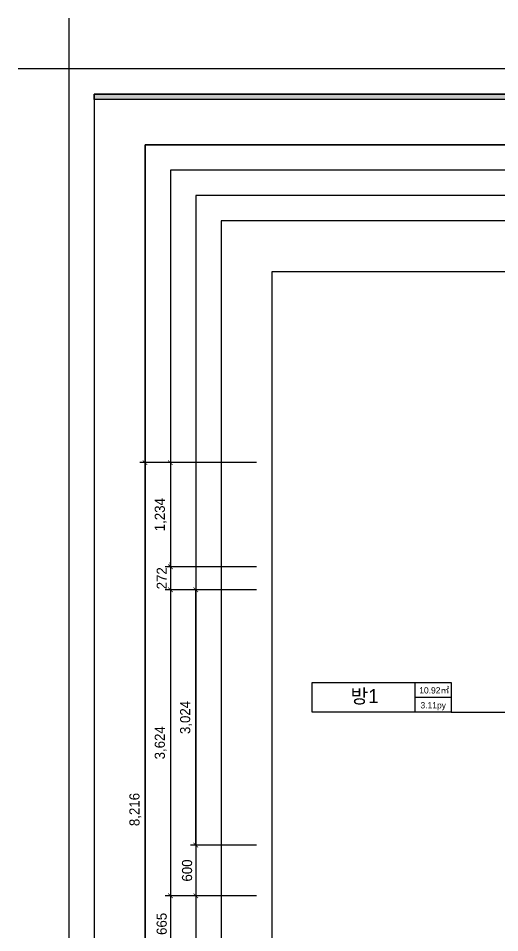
# Model space of a CAD drawing. Header units: millimetres. Extents: x 744 to 27144, y 914 to 19934.
# Drawn here: x 744 to 6442, y 9107 to 19934 of the extents above; entities that cross this region are included whole.
import ezdxf
from ezdxf.enums import TextEntityAlignment as Align

# ---------------------------------------------------------------- set-up
doc = ezdxf.new("R2010")
doc.units = ezdxf.units.MM
doc.header["$LTSCALE"] = 10
for name, color, linetype in [('0-ELC TEXT', 7, 'Continuous'), ('03-TEXT', 3, 'Continuous'), ('FORM(YOURNAME)-1', 1, 'Continuous'), ('FORM(YOURNAME)-11', 1, 'Continuous'), ('치수선', 5, 'Continuous')]:
    doc.layers.add(name, color=color, linetype=linetype)
doc.styles.add('YOURNAME', font='Dotum.ttf')
doc.styles.add('차영규', font='조선일보명조.ttf')
doc.dimstyles.new('YOURNAME-60', dxfattribs={"dimscale": 60, "dimtxt": 2, "dimasz": 0.9, "dimexe": 1, "dimexo": 3, "dimgap": 0.7, "dimtad": 1, "dimdec": 0, "dimzin": 0, "dimdsep": 46, "dimlunit": 6, "dimtxsty": 'YOURNAME', "dimblk": 'ARCHTICK', "dimcen": 0, "dimclrd": 1, "dimclre": 1, "dimclrt": 7, "dimadec": 0, "dimazin": 0, "dimtfac": 1, "dimtdec": 0, "dimtix": 1, "dimtmove": 2, "dimatfit": 3, "dimldrblk": 'ARCHTICK', "dimfxl": 1, "dimtolj": 1, "dimtzin": 0, "dimarcsym": 0})

# ---------------------------------------------------------------- blocks, each defined once
blk = doc.blocks.new('FORM-ELEVATION')
at = {"layer": 'FORM(YOURNAME)-11'}
h = blk.add_hatch(color=256, dxfattribs=at)
h.dxf.hatch_style = 1
h.paths.add_polyline_path([(-10309, 35708), (71691, 35708), (71691, 35508), (-10309, 35508)])
h.paths.add_polyline_path([(-10309, -21492), (71691, -21492), (71691, -21692), (-10309, -21692)])
at = {"layer": 'Defpoints', "color": 1}
blk.add_lwpolyline([(-11309, 38708), (-11309, 36708), (-13309, 36708)], dxfattribs=at)
at = {"layer": 'Defpoints', "color": 158}
for points in [[(-10309, -21692), (71691, -21692), (71691, 35708), (-10309, 35708)], [(-8309, 33708), (61071, 33708), (61071, -19692), (-8309, -19692)]]:
    blk.add_lwpolyline(points, close=True, dxfattribs=at)
at = {"layer": 'FORM(YOURNAME)-11', "color": 250}
blk.add_lwpolyline([(-11309, -22692), (72691, -22692), (72691, 36708), (-11309, 36708)], close=True, dxfattribs=at)
at = {"layer": 'FORM(YOURNAME)-11'}
blk.add_lwpolyline([(-10309, 35708), (71691, 35708), (71691, 35508), (-10309, 35508)], close=True, dxfattribs=at)
at = {"layer": 'FORM(YOURNAME)-11', "color": 3, "style": 'YOURNAME'}
for tag, height, p in [('1', 451, (71041, -1219)), ('2', 451, (71041, -1863)), ('3', 451, (71041, -3150)), ('4', 451, (71041, -5081)), ('5', 515, (71041, -7398)), ('6', 515, (71041, -9650)), ('7', 515, (71041, -11903)), ('8', 515, (71041, -14155)), ('9', 515, (71041, -16408)), ('10', 515, (66791, -18596)), ('11', 515, (71041, -18660)), ('12', 515, (66791, -20848)), ('13', 515, (71041, -20848))]:
    blk.add_attdef(tag, text='', height=height, dxfattribs=at).set_placement(p, align=Align.MIDDLE_RIGHT)
blk = doc.blocks.new('_ArchTick')
at = {"color": 0, "linetype": 'ByBlock', "const_width": 0.15}
blk.add_lwpolyline([(-0.5, -0.5), (0.5, 0.5)], dxfattribs=at)
blk = doc.blocks.new('*D45')
at = {"layer": 'Defpoints', "color": 0, "transparency": 16777216}
for p in [(3744, 14674), (2244, 6458), (3744, 6458)]:
    blk.add_point(p, dxfattribs=at)
at = {"layer": '치수선', "color": 1, "lineweight": -2, "transparency": 16777216}
for p, q in [((3564, 14674), (2184, 14674)), ((2244, 14674), (2244, 6458)), ((3564, 6458), (2184, 6458))]:
    blk.add_line(p, q, dxfattribs=at)
at = {"layer": '치수선', "color": 1, "lineweight": -2, "transparency": 16777216, "xscale": 54, "yscale": 54, "zscale": 54}
for p, rotation in [((2244, 14674), 90), ((2244, 6458), 270)]:
    blk.add_blockref('_ArchTick', p, dxfattribs=dict(at, rotation=rotation))
at = {"layer": '치수선', "color": 7, "transparency": 16777216, "insert": (2130, 10566), "char_height": 120, "attachment_point": 5, "rotation": 90, "style": 'YOURNAME'}
blk.add_mtext('\\A1;8,216', dxfattribs=at)
blk = doc.blocks.new('*D46')
at = {"layer": 'Defpoints', "color": 0, "transparency": 16777216}
for p in [(3744, 14674), (2544, 13440), (3744, 13440)]:
    blk.add_point(p, dxfattribs=at)
at = {"layer": '치수선', "color": 1, "lineweight": -2, "transparency": 16777216}
for p, q in [((3564, 14674), (2484, 14674)), ((2544, 14674), (2544, 13440)), ((3564, 13440), (2484, 13440))]:
    blk.add_line(p, q, dxfattribs=at)
at = {"layer": '치수선', "color": 1, "lineweight": -2, "transparency": 16777216, "xscale": 54, "yscale": 54, "zscale": 54}
for p, rotation in [((2544, 14674), 90), ((2544, 13440), 270)]:
    blk.add_blockref('_ArchTick', p, dxfattribs=dict(at, rotation=rotation))
at = {"layer": '치수선', "color": 7, "transparency": 16777216, "insert": (2430, 14057), "char_height": 120, "attachment_point": 5, "rotation": 90, "style": 'YOURNAME'}
blk.add_mtext('\\A1;1,234', dxfattribs=at)
blk = doc.blocks.new('*D47')
at = {"layer": 'Defpoints', "color": 0, "transparency": 16777216}
for p in [(3744, 13440), (2544, 13168), (3744, 13168)]:
    blk.add_point(p, dxfattribs=at)
at = {"layer": '치수선', "color": 1, "lineweight": -2, "transparency": 16777216}
for p, q in [((3564, 13440), (2484, 13440)), ((2544, 13440), (2544, 13494)), ((2544, 13440), (2544, 13168)), ((3564, 13168), (2484, 13168)), ((2544, 13168), (2544, 13114))]:
    blk.add_line(p, q, dxfattribs=at)
at = {"layer": '치수선', "color": 1, "lineweight": -2, "transparency": 16777216, "xscale": 54, "yscale": 54, "zscale": 54}
for p, rotation in [((2544, 13440), 270), ((2544, 13168), 90)]:
    blk.add_blockref('_ArchTick', p, dxfattribs=dict(at, rotation=rotation))
at = {"layer": '치수선', "color": 7, "transparency": 16777216, "insert": (2442, 13304), "char_height": 120, "attachment_point": 5, "rotation": 90, "style": 'YOURNAME'}
blk.add_mtext('\\A1;272', dxfattribs=at)
blk = doc.blocks.new('*D48')
at = {"layer": 'Defpoints', "color": 0, "transparency": 16777216}
for p in [(3744, 13168), (2544, 9544), (3744, 9544)]:
    blk.add_point(p, dxfattribs=at)
at = {"layer": '치수선', "color": 1, "lineweight": -2, "transparency": 16777216}
for p, q in [((3564, 13168), (2484, 13168)), ((2544, 13168), (2544, 9544)), ((3564, 9544), (2484, 9544))]:
    blk.add_line(p, q, dxfattribs=at)
at = {"layer": '치수선', "color": 1, "lineweight": -2, "transparency": 16777216, "xscale": 54, "yscale": 54, "zscale": 54}
for p, rotation in [((2544, 13168), 90), ((2544, 9544), 270)]:
    blk.add_blockref('_ArchTick', p, dxfattribs=dict(at, rotation=rotation))
at = {"layer": '치수선', "color": 7, "transparency": 16777216, "insert": (2430, 11356), "char_height": 120, "attachment_point": 5, "rotation": 90, "style": 'YOURNAME'}
blk.add_mtext('\\A1;3,624', dxfattribs=at)
blk = doc.blocks.new('*D49')
at = {"layer": 'Defpoints', "color": 0, "transparency": 16777216}
for p in [(3744, 9544), (2544, 8879), (3744, 8879)]:
    blk.add_point(p, dxfattribs=at)
at = {"layer": '치수선', "color": 1, "lineweight": -2, "transparency": 16777216}
for p, q in [((3564, 9544), (2484, 9544)), ((2544, 9544), (2544, 8879)), ((3564, 8879), (2484, 8879))]:
    blk.add_line(p, q, dxfattribs=at)
at = {"layer": '치수선', "color": 1, "lineweight": -2, "transparency": 16777216, "xscale": 54, "yscale": 54, "zscale": 54}
for p, rotation in [((2544, 9544), 90), ((2544, 8879), 270)]:
    blk.add_blockref('_ArchTick', p, dxfattribs=dict(at, rotation=rotation))
at = {"layer": '치수선', "color": 7, "transparency": 16777216, "insert": (2442, 9212), "char_height": 120, "attachment_point": 5, "rotation": 90, "style": 'YOURNAME'}
blk.add_mtext('\\A1;665', dxfattribs=at)
blk = doc.blocks.new('*D53')
at = {"layer": 'Defpoints', "color": 0, "transparency": 16777216}
for p in [(3744, 10144), (2844, 9544), (3744, 9544)]:
    blk.add_point(p, dxfattribs=at)
at = {"layer": '치수선', "color": 1, "lineweight": -2, "transparency": 16777216}
for p, q in [((3564, 10144), (2784, 10144)), ((2844, 10144), (2844, 9544)), ((3564, 9544), (2784, 9544))]:
    blk.add_line(p, q, dxfattribs=at)
at = {"layer": '치수선', "color": 1, "lineweight": -2, "transparency": 16777216, "xscale": 54, "yscale": 54, "zscale": 54}
for p, rotation in [((2844, 10144), 90), ((2844, 9544), 270)]:
    blk.add_blockref('_ArchTick', p, dxfattribs=dict(at, rotation=rotation))
at = {"layer": '치수선', "color": 7, "transparency": 16777216, "insert": (2742, 9844), "char_height": 120, "attachment_point": 5, "rotation": 90, "style": 'YOURNAME'}
blk.add_mtext('\\A1;600', dxfattribs=at)
blk = doc.blocks.new('*D54')
at = {"layer": 'Defpoints', "color": 0, "transparency": 16777216}
for p in [(2844, 13168), (3744, 13168), (3744, 10144)]:
    blk.add_point(p, dxfattribs=at)
at = {"layer": '치수선', "color": 1, "lineweight": -2, "transparency": 16777216}
for p, q in [((3564, 13168), (2784, 13168)), ((2844, 10144), (2844, 13168)), ((3564, 10144), (2784, 10144))]:
    blk.add_line(p, q, dxfattribs=at)
at = {"layer": '치수선', "color": 1, "lineweight": -2, "transparency": 16777216, "xscale": 54, "yscale": 54, "zscale": 54}
for p, rotation in [((2844, 13168), 90), ((2844, 10144), 270)]:
    blk.add_blockref('_ArchTick', p, dxfattribs=dict(at, rotation=rotation))
at = {"layer": '치수선', "color": 7, "transparency": 16777216, "insert": (2730, 11656), "char_height": 120, "attachment_point": 5, "rotation": 90, "style": 'YOURNAME'}
blk.add_mtext('\\A1;3,024', dxfattribs=at)

msp = doc.modelspace()

# ---------------------------------------------------------------- linework, layer by layer
at = {"layer": '0-ELC TEXT'}
for p, q in [((5441.7, 11717.8), (5441.7, 12071.6)), ((5441.7, 11894.7), (5866.4, 11894.7)), ((5866.4, 11717.8), (7486.6, 11717.8))]:
    msp.add_line(p, q, dxfattribs=at)
msp.add_lwpolyline([(4221.7, 12071.6), (5866.4, 12071.6), (5866.4, 11717.8), (4221.7, 11717.8)], close=True, dxfattribs=at)
at = {"layer": 'Defpoints'}
for points in [[(23058.1, 18434.1), (2244.1, 18434.1), (2244.1, 2414.1), (23058.1, 2414.1)], [(22758.1, 18134.1), (2544.1, 18134.1), (2544.1, 2714.1), (22758.1, 2714.1)], [(22458.1, 17834.1), (2844.1, 17834.1), (2844.1, 3014.1), (22458.1, 3014.1)], [(22158.1, 17534.1), (3144.1, 17534.1), (3144.1, 3314.1), (22158.1, 3314.1)], [(21558.1, 16934.1), (3744.1, 16934.1), (3744.1, 3914.1), (21558.1, 3914.1)]]:
    msp.add_lwpolyline(points, close=True, dxfattribs=at)

# ---------------------------------------------------------------- block references
at = {"layer": 'FORM(YOURNAME)-1', "xscale": 0.3, "yscale": 0.3, "zscale": 0.3}
msp.add_blockref('FORM-ELEVATION', (4736.6, 8321.6), dxfattribs=at)

# ---------------------------------------------------------------- texts
at = {"layer": '03-TEXT', "style": '차영규'}
for s, height, p in [('10.92㎡', 75, (5667.4, 11939.8)), ('방1', 166.67, (4843.5, 11825.3)), ('3.11py', 75, (5654.9, 11762.9))]:
    msp.add_text(s, height=height, dxfattribs=at).set_placement(p, align=Align.CENTER)

# ---------------------------------------------------------------- dimensions: what is measured, and where the dimension line sits
at = {"layer": '치수선'}
for base, p1, p2, picture, middle in [((2244.1, 6458.1), (3744.1, 14674.1), (3744.1, 6458.1), '*D45', (2130.4, 10566.1)), ((2544.1, 13440.1), (3744.1, 14674.1), (3744.1, 13440.1), '*D46', (2430.4, 14057.1)), ((2544.1, 13168.1), (3744.1, 13440.1), (3744.1, 13168.1), '*D47', (2442.1, 13304.1)), ((2544.1, 9544.1), (3744.1, 13168.1), (3744.1, 9544.1), '*D48', (2430.4, 11356.1)), ((2844.1, 13168.1), (3744.1, 10144.1), (3744.1, 13168.1), '*D54', (2730.4, 11656.1)), ((2844.1, 9544.1), (3744.1, 10144.1), (3744.1, 9544.1), '*D53', (2742, 9844.1)), ((2544.1, 8879.1), (3744.1, 9544.1), (3744.1, 8879.1), '*D49', (2442, 9211.6))]:
    dim = msp.add_linear_dim(base=base, p1=p1, p2=p2, angle=90, dimstyle='YOURNAME-60', dxfattribs=at)
    dim.commit()
    dim.dimension.update_dxf_attribs({"geometry": picture, "text_midpoint": middle})

doc.saveas('drawing.dxf')
